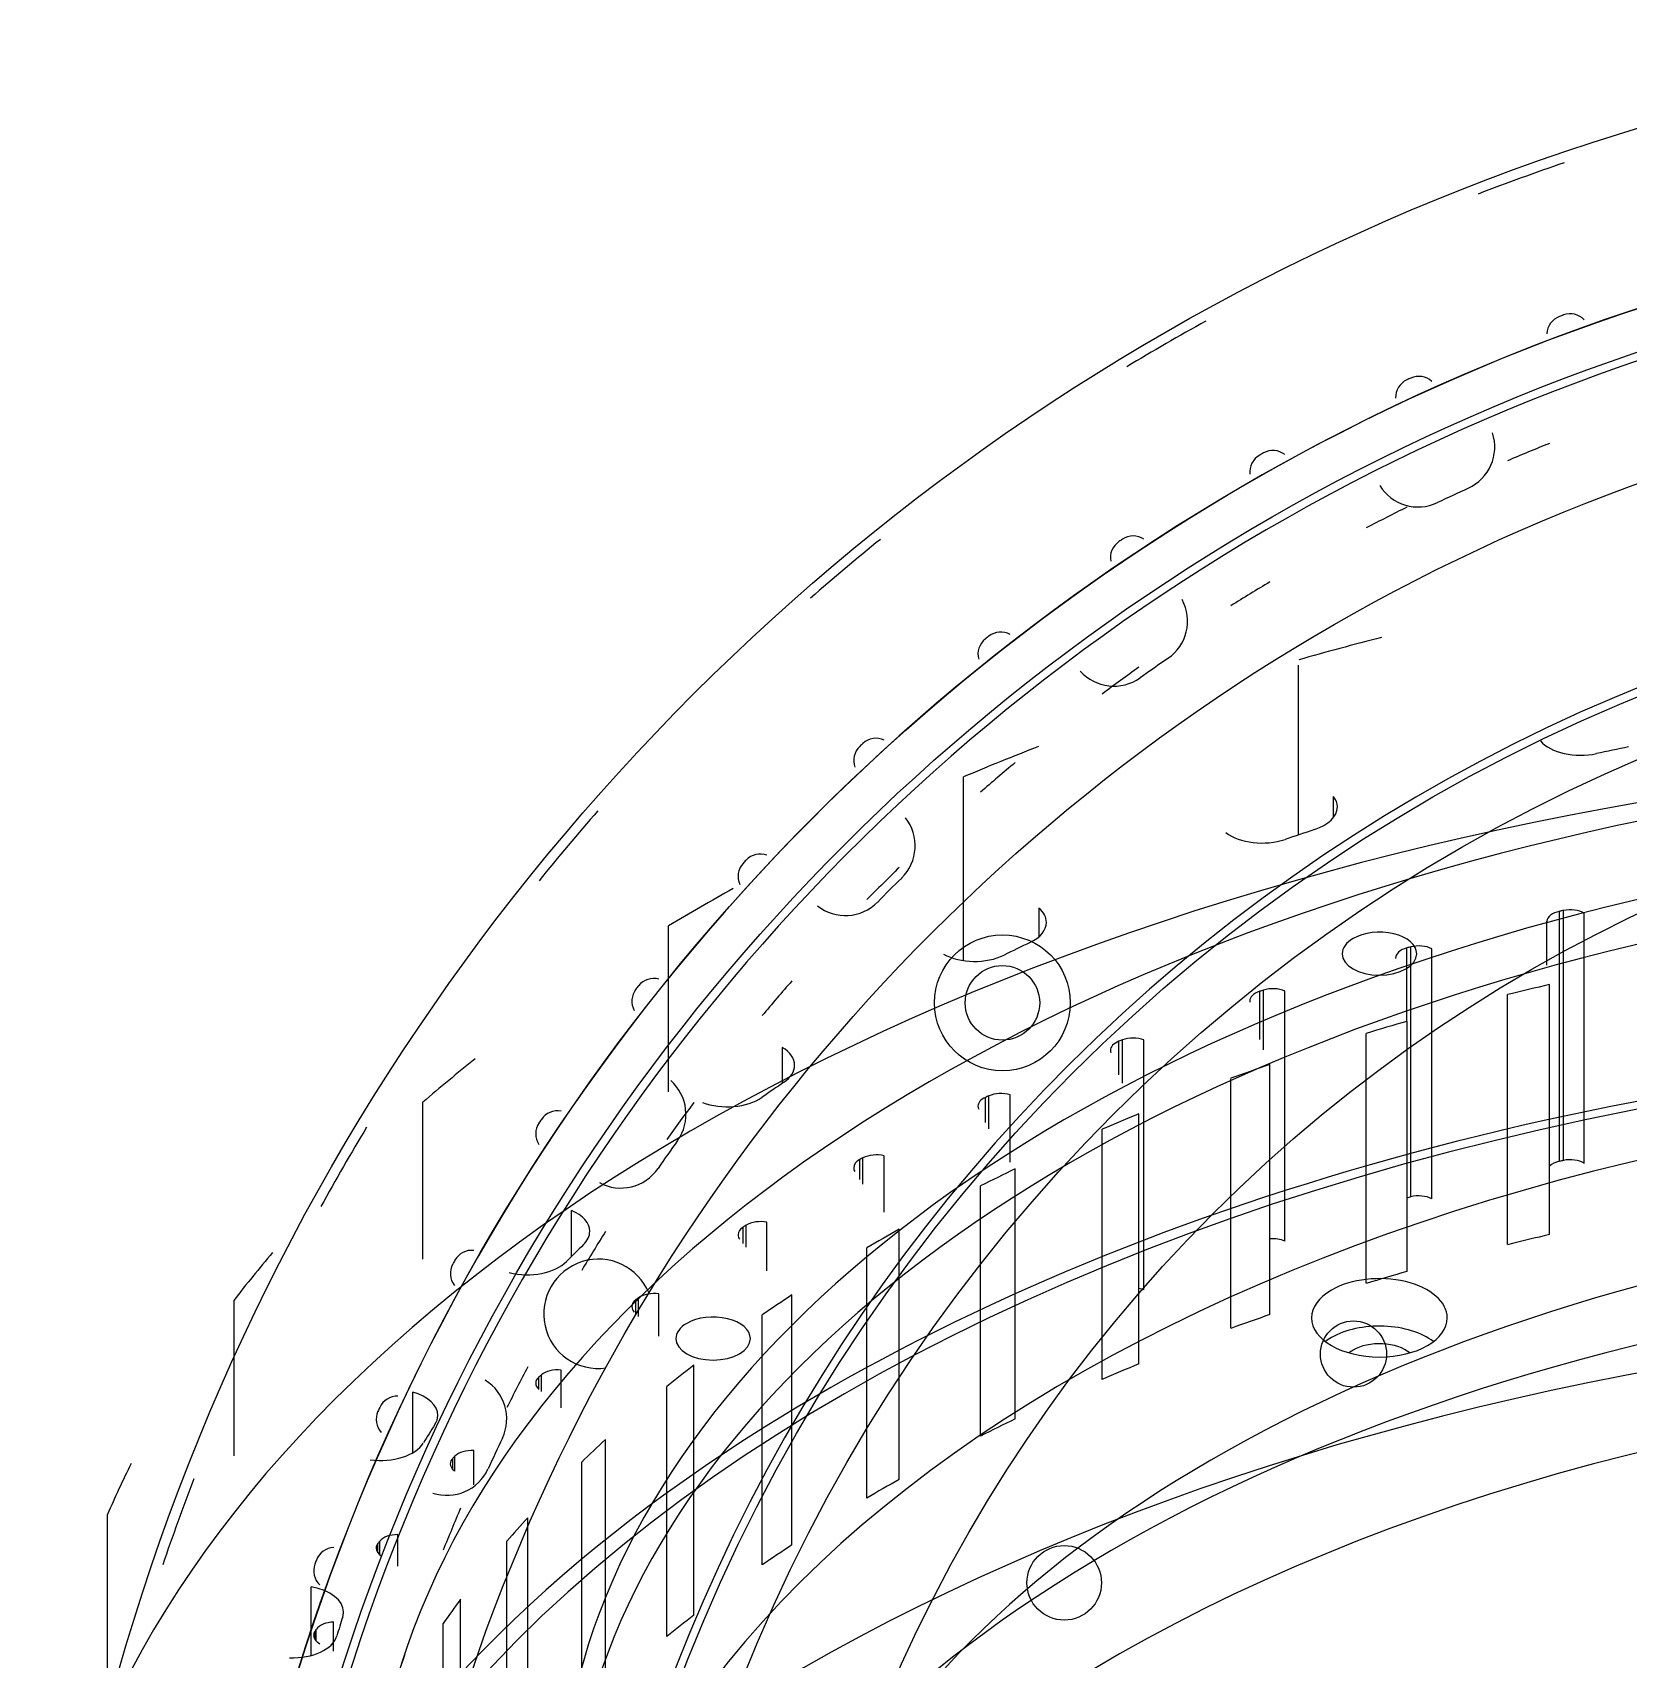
# Model space of a CAD drawing. Header units: millimetres. Extents: x 179.4 to 240.5, y 124.8 to 172.2.
# Drawn here: x 186.25 to 203.04, y 155.14 to 172.25 of the extents above; entities that cross this region are included whole.
import ezdxf

# ---------------------------------------------------------------- set-up
doc = ezdxf.new("R2010")
doc.units = ezdxf.units.MM
for name, color, linetype in [('V_01_Base_Az_Retainer_Ring_1', 7, 'CONTINUOUS'), ('V_01_Base_Az_Retainer_Ring_3', 7, 'CONTINUOUS'), ('V_01_Base_Az_Ring_Gear_1', 7, 'CONTINUOUS'), ('V_01_Base_Az_Ring_Gear_3', 7, 'CONTINUOUS'), ('V_01_Base_Base_Cup_1', 7, 'CONTINUOUS'), ('V_01_Base_Base_Cup_3', 7, 'CONTINUOUS'), ('V_01_Base_Sensor_Sun_Gear_1', 7, 'CONTINUOUS'), ('V_01_Base_Sensor_Sun_Gear_3', 7, 'CONTINUOUS')]:
    doc.layers.add(name, color=color, linetype=linetype)

msp = doc.modelspace()

# ---------------------------------------------------------------- linework, layer by layer
at = {"layer": 'V_01_Base_Az_Retainer_Ring_1'}
for centre, radius in [((210, 148.5), 21.942), ((210, 148.5), 21.942), ((210, 148.5), 21.507), ((210, 148.5), 17.501), ((196.455, 162.045), 0.714), ((196.455, 162.045), 0.392)]:
    msp.add_circle(centre, radius, dxfattribs=at)
at = {"layer": 'V_01_Base_Az_Retainer_Ring_3'}
for centre, major_axis, start_param, end_param in [((210, 149.154), (21.507, 0), 0, 6.28318), ((210, 149.154), (17.501, 0), 0, 3.141593), ((200.422, 158.732), (-0.714, 0), -3.141593, -0.785398), ((200.422, 158.732), (-0.714, 0), -0.785398, 0), ((200.422, 158.732), (-0.714, 0), 0, -3.141593), ((200.422, 158.233), (-0.714, 0), -2.491384, -0.785398), ((200.422, 158.233), (-0.714, 0), -0.785398, -0.650209), ((200.422, 158.233), (-0.392, 0), -2.526325, -0.785398), ((200.422, 158.233), (-0.392, 0), -0.785398, -0.615268), ((210, 148.017), (17.501, 0), 0.056317, 3.085276)]:
    msp.add_ellipse(centre, major_axis=major_axis, ratio=0.57735, start_param=start_param, end_param=end_param, dxfattribs=at)
msp.add_open_spline([(231.942, 148.799), (231.943, 150.073), (231.62, 151.344), (230.994, 152.552), (230.038, 154.404), (228.372, 156.105), (226.165, 157.508), (224.551, 158.536), (222.649, 159.406), (220.558, 160.074), (216.746, 161.299), (212.298, 161.836), (207.964, 161.596), (205.316, 161.453), (202.713, 161.026), (200.326, 160.342), (197.938, 159.659), (195.766, 158.719), (193.951, 157.581), (191.69, 156.166), (189.983, 154.441), (189.01, 152.56), (188.382, 151.349), (188.057, 150.075), (188.058, 148.799)], degree=3, knots=[0, 0, 0, 0, 0.092944, 0.092944, 0.092944, 0.235287, 0.235287, 0.235287, 0.339531, 0.339531, 0.339531, 0.529722, 0.529722, 0.529722, 0.645977, 0.645977, 0.645977, 0.762232, 0.762232, 0.762232, 0.906874, 0.906874, 0.906874, 1, 1, 1, 1], dxfattribs=at)
at = {"layer": 'V_01_Base_Az_Ring_Gear_1'}
msp.add_circle((210, 148.5), 23.75, dxfattribs=at)
for centre, radius, start, end in [((202.387, 169.072), 0.204, 110.4071, 177.3747), ((210, 148.5), 22.14, 110.1916, 110.3084), ((202.428, 169.088), 0.204, 43.1253, 110.0929), ((200.796, 168.412), 0.204, 114.9071, -178.1253), ((210, 148.5), 22.14, 114.6916, 114.8084), ((200.836, 168.43), 0.204, 47.6253, 114.5929), ((210, 148.5), 20.932, 111.842, 113.158), ((199.262, 167.628), 0.204, 119.4071, -173.6253), ((210, 148.5), 22.14, 119.1916, 119.3084), ((199.301, 167.65), 0.204, 52.1253, 119.0929), ((210, 148.5), 20.932, 116.342, 117.658), ((197.795, 166.727), 0.204, 123.9071, -169.1253), ((210, 148.5), 22.14, 123.6916, 123.8084), ((197.831, 166.751), 0.204, 56.6253, 123.5929), ((210, 148.5), 20.932, 120.842, 122.158), ((196.402, 165.713), 0.204, 128.4071, -164.6253), ((210, 148.5), 22.14, 128.1916, 128.3084), ((196.437, 165.74), 0.204, 61.1253, 128.0929), ((210, 148.5), 20.932, 125.342, 126.658), ((195.126, 164.623), 0.204, 65.6253, 132.5929), ((195.094, 164.593), 0.204, 132.9071, -160.1253), ((210, 148.5), 22.14, 132.6916, 132.8084), ((210, 148.5), 20.932, 129.842, 131.158), ((193.907, 163.406), 0.204, 70.1253, 137.0929), ((193.877, 163.374), 0.204, 137.4071, -155.6253), ((210, 148.5), 22.14, 137.1916, 137.3084), ((210, 148.5), 20.932, 134.342, 135.658), ((210, 148.5), 22.14, 141.6916, 141.8084), ((192.787, 162.098), 0.204, 74.6253, 141.5929), ((210, 148.5), 20.932, 138.842, 140.158), ((192.76, 162.063), 0.204, 141.9071, -151.1253), ((191.773, 160.705), 0.204, 79.1253, 146.0929), ((210, 148.5), 20.932, 143.342, 144.658), ((191.749, 160.669), 0.204, 146.4071, -146.6253), ((210, 148.5), 22.14, 146.1916, 146.3084), ((210, 148.5), 20.932, 147.842, 149.158), ((210, 148.5), 22.14, 150.6916, 150.8084), ((190.872, 159.238), 0.204, 83.6253, 150.5929), ((190.85, 159.199), 0.204, 150.9071, -142.1253), ((210, 148.5), 20.932, 152.342, 153.658), ((210, 148.5), 22.14, 155.1916, 155.3084), ((190.088, 157.704), 0.204, 88.1253, 155.0929), ((190.07, 157.664), 0.204, 155.4071, -137.6253), ((210, 148.5), 20.932, 156.842, 158.158), ((189.428, 156.113), 0.204, 92.6253, 159.5929), ((189.412, 156.072), 0.204, 159.9071, -133.1253), ((210, 148.5), 22.14, 159.6916, 159.8084), ((210, 148.5), 20.932, 161.342, 162.658)]:
    msp.add_arc(centre, radius, start, end, dxfattribs=at)
at = {"layer": 'V_01_Base_Az_Ring_Gear_3'}
for p, q in [((202.183, 162.442), (202.183, 162.903)), ((202.316, 160.378), (202.316, 163.008)), ((202.358, 160.387), (202.358, 163.017)), ((202.577, 160.357), (202.577, 162.987)), ((200.71, 161.854), (200.71, 162.623)), ((200.751, 160.004), (200.751, 162.634)), ((200.974, 159.984), (200.974, 162.613)), ((202.212, 159.608), (202.212, 162.237)), ((199.162, 161.658), (199.162, 162.166)), ((199.202, 161.551), (199.202, 162.179)), ((199.426, 159.539), (199.426, 162.169)), ((201.768, 159.502), (201.768, 162.131)), ((200.283, 159.095), (200.283, 161.724)), ((200.712, 159.221), (200.712, 161.85)), ((197.681, 161.288), (197.681, 161.641)), ((197.719, 161.201), (197.719, 161.655)), ((197.944, 159.026), (197.944, 161.656)), ((199.269, 158.767), (199.269, 161.396)), ((198.859, 158.622), (198.859, 161.251)), ((196.276, 160.786), (196.276, 161.05)), ((196.311, 160.72), (196.311, 161.066)), ((196.535, 160.37), (196.535, 161.077)), ((197.892, 158.249), (197.892, 160.878)), ((197.503, 158.085), (197.503, 160.715)), ((194.955, 160.188), (194.955, 160.397)), ((194.988, 160.138), (194.988, 160.415)), ((195.21, 159.842), (195.21, 160.436)), ((196.589, 157.67), (196.589, 160.299)), ((196.224, 157.489), (196.224, 160.119)), ((193.727, 159.514), (193.727, 159.687)), ((193.758, 159.476), (193.758, 159.706)), ((193.976, 159.227), (193.976, 159.737)), ((195.37, 157.034), (195.37, 159.663)), ((195.03, 156.837), (195.03, 159.467)), ((192.841, 158.538), (192.841, 158.984)), ((194.24, 156.344), (194.24, 158.974)), ((192.599, 158.775), (192.599, 158.923)), ((192.627, 158.746), (192.627, 158.944)), ((193.928, 156.133), (193.928, 158.763)), ((191.579, 157.98), (191.579, 158.111)), ((191.604, 157.958), (191.604, 158.132)), ((191.812, 157.785), (191.812, 158.182)), ((193.208, 155.606), (193.208, 158.235)), ((192.925, 155.381), (192.925, 158.011)), ((192.279, 154.823), (192.279, 157.452)), ((190.672, 157.14), (190.672, 157.254)), ((190.694, 157.121), (190.694, 157.277)), ((190.894, 156.977), (190.894, 157.336)), ((192.028, 154.586), (192.028, 157.216)), ((191.46, 154), (191.46, 156.63)), ((190.095, 156.122), (190.095, 156.451)), ((189.884, 156.261), (189.884, 156.359)), ((189.903, 156.243), (189.903, 156.383)), ((191.241, 153.753), (191.241, 156.382)), ((190.754, 153.143), (190.754, 155.773)), ((189.221, 155.351), (189.221, 155.432)), ((189.236, 155.332), (189.236, 155.456)), ((189.418, 155.228), (189.418, 155.533)), ((190.57, 152.887), (190.57, 155.516))]:
    msp.add_line(p, q, dxfattribs=at)
for centre, major_axis, start_param, end_param in [((210, 151.02), (23.75, 0), 0, 3.141593), ((202.387, 162.897), (0.204, 0), 1.926968, 3.095772), ((210, 151.02), (22.14, 0), 1.923206, 1.925245), ((202.428, 162.906), (0.204, 0), 0.752679, 1.921483), ((200.796, 162.516), (0.204, 0), 2.005508, 3.141593), ((210, 151.02), (22.14, 0), 2.001746, 2.003784), ((200.836, 162.526), (0.204, 0), 0.831219, 2.000023), ((200.796, 162.516), (0.204, 0), 3.141593, 3.174312), ((210, 151.02), (20.932, 0), 1.952012, 1.97498), ((199.262, 162.064), (0.204, 0), 2.084048, 3.141593), ((199.262, 162.064), (0.204, 0), 3.141593, 3.252852), ((210, 151.02), (22.14, 0), 2.080286, 2.082324), ((199.301, 162.076), (0.204, 0), 0.909758, 2.078562), ((210, 151.02), (20.932, 0), 2.030551, 2.053519), ((197.795, 161.543), (0.204, 0), 2.162588, 3.141593), ((197.795, 161.543), (0.204, 0), 3.141593, 3.331392), ((210, 151.02), (22.14, 0), 2.158826, 2.160864), ((197.831, 161.557), (0.204, 0), 0.988298, 2.157102), ((210, 151.02), (20.932, 0), 2.109091, 2.132059), ((196.402, 160.958), (0.204, 0), 2.241127, 3.141593), ((210, 151.02), (22.14, 0), 2.237366, 2.239404), ((196.437, 160.973), (0.204, 0), 1.066838, 2.235642), ((196.402, 160.958), (0.204, 0), 3.141593, 3.409932), ((210, 151.02), (20.932, 0), 2.187631, 2.210599), ((195.094, 160.311), (0.204, 0), 2.319667, 3.141593), ((210, 151.02), (22.14, 0), 2.315905, 2.317944), ((195.126, 160.328), (0.204, 0), 1.145378, 2.314182), ((202.387, 160.268), (0.204, 0), 1.926968, 2.600094), ((210, 148.39), (22.14, 0), 1.923206, 1.925245), ((202.428, 160.277), (0.204, 0), 0.752679, 1.921483), ((195.094, 160.311), (0.204, 0), 3.141593, 3.488471), ((210, 151.02), (20.932, 0), 2.266171, 2.289139), ((210, 148.39), (22.14, 0), 2.001746, 2.003718), ((200.836, 159.897), (0.204, 0), 0.831219, 2.000023), ((193.877, 159.607), (0.204, 0), 2.398207, 3.141593), ((210, 151.02), (22.14, 0), 2.394445, 2.396484), ((193.907, 159.626), (0.204, 0), 1.223918, 2.392722), ((210, 151.02), (20.932, 0), 2.344711, 2.367679), ((193.877, 159.607), (0.204, 0), 3.141593, 3.567011), ((199.301, 159.447), (0.204, 0), 0.909758, 1.729516), ((210, 148.39), (20.932, 0), 1.952012, 1.97498), ((210, 148.39), (20.932, 0), 2.030551, 2.053519), ((192.787, 158.87), (0.204, 0), 1.302457, 2.471262), ((210, 151.02), (20.932, 0), 2.42325, 2.446218), ((197.831, 158.928), (0.204, 0), 0.988298, 1.270858), ((192.76, 158.85), (0.204, 0), 2.476747, 3.141593), ((192.76, 158.85), (0.204, 0), 3.141593, 3.645551), ((210, 151.02), (22.14, 0), 2.472985, 2.475023), ((210, 145.98), (22.167, 0), 0.373856, 2.767737), ((210, 148.39), (20.932, 0), 2.109091, 2.132059), ((191.749, 158.045), (0.204, 0), 2.555287, 3.141593), ((210, 151.02), (22.14, 0), 2.551525, 2.553563), ((191.773, 158.067), (0.204, 0), 1.380997, 2.549801), ((210, 151.02), (20.932, 0), 2.50179, 2.524758), ((210, 148.39), (20.932, 0), 2.187631, 2.210599), ((191.749, 158.045), (0.204, 0), 3.141593, 3.724091), ((210, 148.39), (20.932, 0), 2.266171, 2.289139), ((210, 151.02), (20.932, 0), 2.58033, 2.603298), ((190.85, 157.197), (0.204, 0), 2.633827, 3.141593), ((210, 151.02), (22.14, 0), 2.630065, 2.632103), ((190.872, 157.219), (0.204, 0), 1.459537, 2.628341), ((190.85, 157.197), (0.204, 0), 3.141593, 3.802631), ((210, 148.39), (20.932, 0), 2.344711, 2.367679), ((210, 151.02), (20.932, 0), 2.65887, 2.681838), ((190.088, 156.334), (0.204, 0), 1.538077, 2.706881), ((190.07, 156.31), (0.204, 0), 2.712366, 3.141593), ((190.07, 156.31), (0.204, 0), 3.141593, 3.88117), ((210, 151.02), (22.14, 0), 2.708605, 2.710643), ((210, 148.39), (20.932, 0), 2.42325, 2.446218), ((210, 151.02), (20.932, 0), 2.73741, 2.760378), ((210, 148.39), (20.932, 0), 2.50179, 2.524758), ((189.412, 155.391), (0.204, 0), 2.790906, 3.141593), ((189.412, 155.391), (0.204, 0), 3.141593, 3.95971), ((210, 151.02), (22.14, 0), 2.787144, 2.789183), ((189.428, 155.415), (0.204, 0), 1.616617, 2.785421)]:
    msp.add_ellipse(centre, major_axis=major_axis, ratio=0.57735, start_param=start_param, end_param=end_param, dxfattribs=at)
at = {"layer": 'V_01_Base_Base_Cup_1'}
for centre, radius in [((210, 148.5), 20.201), ((210, 148.5), 18.111), ((210, 148.5), 16.021), ((196.455, 162.045), 0.392), ((200.149, 158.351), 0.348), ((197.105, 155.945), 0.392)]:
    msp.add_circle(centre, radius, dxfattribs=at)
for centre, radius, start, end in [((210, 148.5), 21.942, 0, -92.2742), ((210, 148.5), 21.942, 0, -92.2742), ((210, 148.5), 21.42, 0, -92.3297), ((192.204, 158.774), 0.575, 22.0548, -82.0548)]:
    msp.add_arc(centre, radius, start, end, dxfattribs=at)
at = {"layer": 'V_01_Base_Base_Cup_3'}
for centre, major_axis, start_param, end_param in [((210, 152.984), (20.201, 0), 0, 3.141593), ((210, 152.984), (18.111, 0), 0, 3.141593), ((200.422, 162.562), (-0.392, 0), -3.141593, -0.785398), ((200.422, 162.562), (-0.392, 0), -0.785398, 0), ((200.422, 162.562), (-0.392, 0), 0, -3.141593), ((210, 150.709), (18.111, 0), 0.109001, 3.032591), ((210, 150.709), (16.021, 0), 0, 3.141593), ((193.411, 158.514), (-0.392, 0), -0.785398, 0), ((193.411, 158.514), (-0.392, 0), -3.141593, -0.785398), ((193.411, 158.514), (-0.392, 0), 0, -3.141593)]:
    msp.add_ellipse(centre, major_axis=major_axis, ratio=0.57735, start_param=start_param, end_param=end_param, dxfattribs=at)
at = {"layer": 'V_01_Base_Sensor_Sun_Gear_1'}
for centre, radius, start, end in [((209.999, 148.499), 23.647, 108.832, 111.1622), ((209.999, 148.499), 23.647, 118.832, 121.1622), ((201.16, 167.89), 0.475, -65.5416, 18.3748), ((200.829, 167.735), 0.475, -148.3727, -64.4585), ((210, 148.5), 20.834, 114.509, 115.491), ((209.999, 148.499), 23.647, 128.832, 131.1622), ((210, 148.5), 18.2, 23.4248, -23.4248), ((197.928, 166.06), 0.475, -55.5416, 28.3748), ((210, 148.5), 20.834, 124.509, 125.491), ((197.628, 165.85), 0.475, -138.3727, -54.4585), ((209.999, 148.499), 23.647, 138.832, 141.1622), ((195.062, 163.697), 0.475, -45.5416, 38.3748), ((210, 148.5), 20.834, 134.509, 135.491), ((194.803, 163.438), 0.475, -128.3727, -44.4585), ((192.65, 160.872), 0.475, -35.5416, 48.3748), ((209.999, 148.499), 23.647, 148.832, 151.1622), ((210, 148.5), 20.834, 144.509, 145.491), ((192.44, 160.572), 0.475, -118.3727, -34.4585), ((190.765, 157.671), 0.475, -25.5416, 58.3748), ((210, 148.5), 20.834, 154.509, 155.491), ((190.61, 157.34), 0.475, -108.3727, -24.4585), ((210, 148.499), 23.647, 158.832, 161.1622)]:
    msp.add_arc(centre, radius, start, end, dxfattribs=at)
at = {"layer": 'V_01_Base_Sensor_Sun_Gear_3'}
for p, q in [((196.045, 162.49), (196.045, 164.421)), ((199.94, 163.997), (199.94, 164.215)), ((196.84, 162.74), (196.84, 163.042)), ((192.942, 161.108), (192.942, 162.854)), ((194.14, 161.199), (194.14, 161.576)), ((190.358, 159.349), (190.358, 161.001)), ((191.921, 159.377), (191.921, 159.862)), ((188.37, 157.28), (188.37, 158.916)), ((190.252, 157.315), (190.252, 157.951)), ((187.039, 154.974), (187.039, 156.664)), ((189.183, 155.182), (189.183, 155.902))]:
    msp.add_line(p, q, dxfattribs=at)
for centre, major_axis, start_param, end_param in [((209.999, 153.399), (23.647, 0), 1.986743, 2.027413), ((202.54, 164.923), (-0.475, 0), -5.818451, -4.353872), ((209.999, 153.399), (23.647, 0), 2.161276, 2.201945), ((210, 153.399), (20.834, 0), 1.911292, 1.928432), ((210, 153.399), (18.2, 0), 0, 3.141593), ((199.504, 164.106), (-0.475, 0), -4.198243, -3.141593), ((199.504, 164.106), (-0.475, 0), -3.141593, -2.733626), ((199.187, 164), (-0.475, 0), -5.643919, -4.179339), ((210, 153.399), (20.834, 0), 2.085825, 2.102965), ((209.999, 153.398), (23.647, 0), 2.335809, 2.376478), ((196.443, 162.891), (-0.475, 0), -3.141593, -2.559093), ((196.443, 162.891), (-0.475, 0), -4.02371, -3.141593), ((196.163, 162.755), (-0.475, 0), -5.469386, -4.004806), ((210, 153.399), (20.834, 0), 2.260358, 2.277498), ((193.794, 161.388), (-0.475, 0), -3.141593, -2.38456), ((209.999, 153.398), (23.647, 0), 2.510342, 2.551011), ((193.794, 161.388), (-0.475, 0), -3.849177, -3.141593), ((210, 153.399), (20.834, 0), 2.434891, 2.452031), ((193.559, 161.226), (-0.475, 0), -5.294853, -3.830273), ((191.638, 159.642), (-0.475, 0), -3.141593, -2.210027), ((210, 153.399), (20.834, 0), 2.609424, 2.626564), ((191.638, 159.642), (-0.475, 0), -3.674644, -3.141593), ((209.999, 153.398), (23.647, 0), 2.684875, 2.725544), ((191.455, 159.459), (-0.475, 0), -5.12032, -3.65574), ((190.039, 157.706), (-0.475, 0), -3.141593, -2.035495), ((210, 153.399), (20.834, 0), 2.783957, 2.801097), ((190.039, 157.706), (-0.475, 0), -3.500111, -3.141593), ((189.914, 157.507), (-0.475, 0), -4.945787, -3.481207), ((210, 153.398), (23.647, 0), 2.859408, 2.900077), ((189.047, 155.639), (-0.475, 0), -3.141593, -1.860962), ((210, 153.399), (20.834, 0), 2.95849, 2.97563), ((189.047, 155.639), (-0.475, 0), -3.325578, -3.141593), ((188.983, 155.431), (-0.475, 0), -4.771254, -3.306674)]:
    msp.add_ellipse(centre, major_axis=major_axis, ratio=0.57735, start_param=start_param, end_param=end_param, dxfattribs=at)
msp.add_open_spline([(199.572, 163.813), (199.572, 165.596)], degree=1, dxfattribs=at)

doc.saveas('drawing.dxf')
